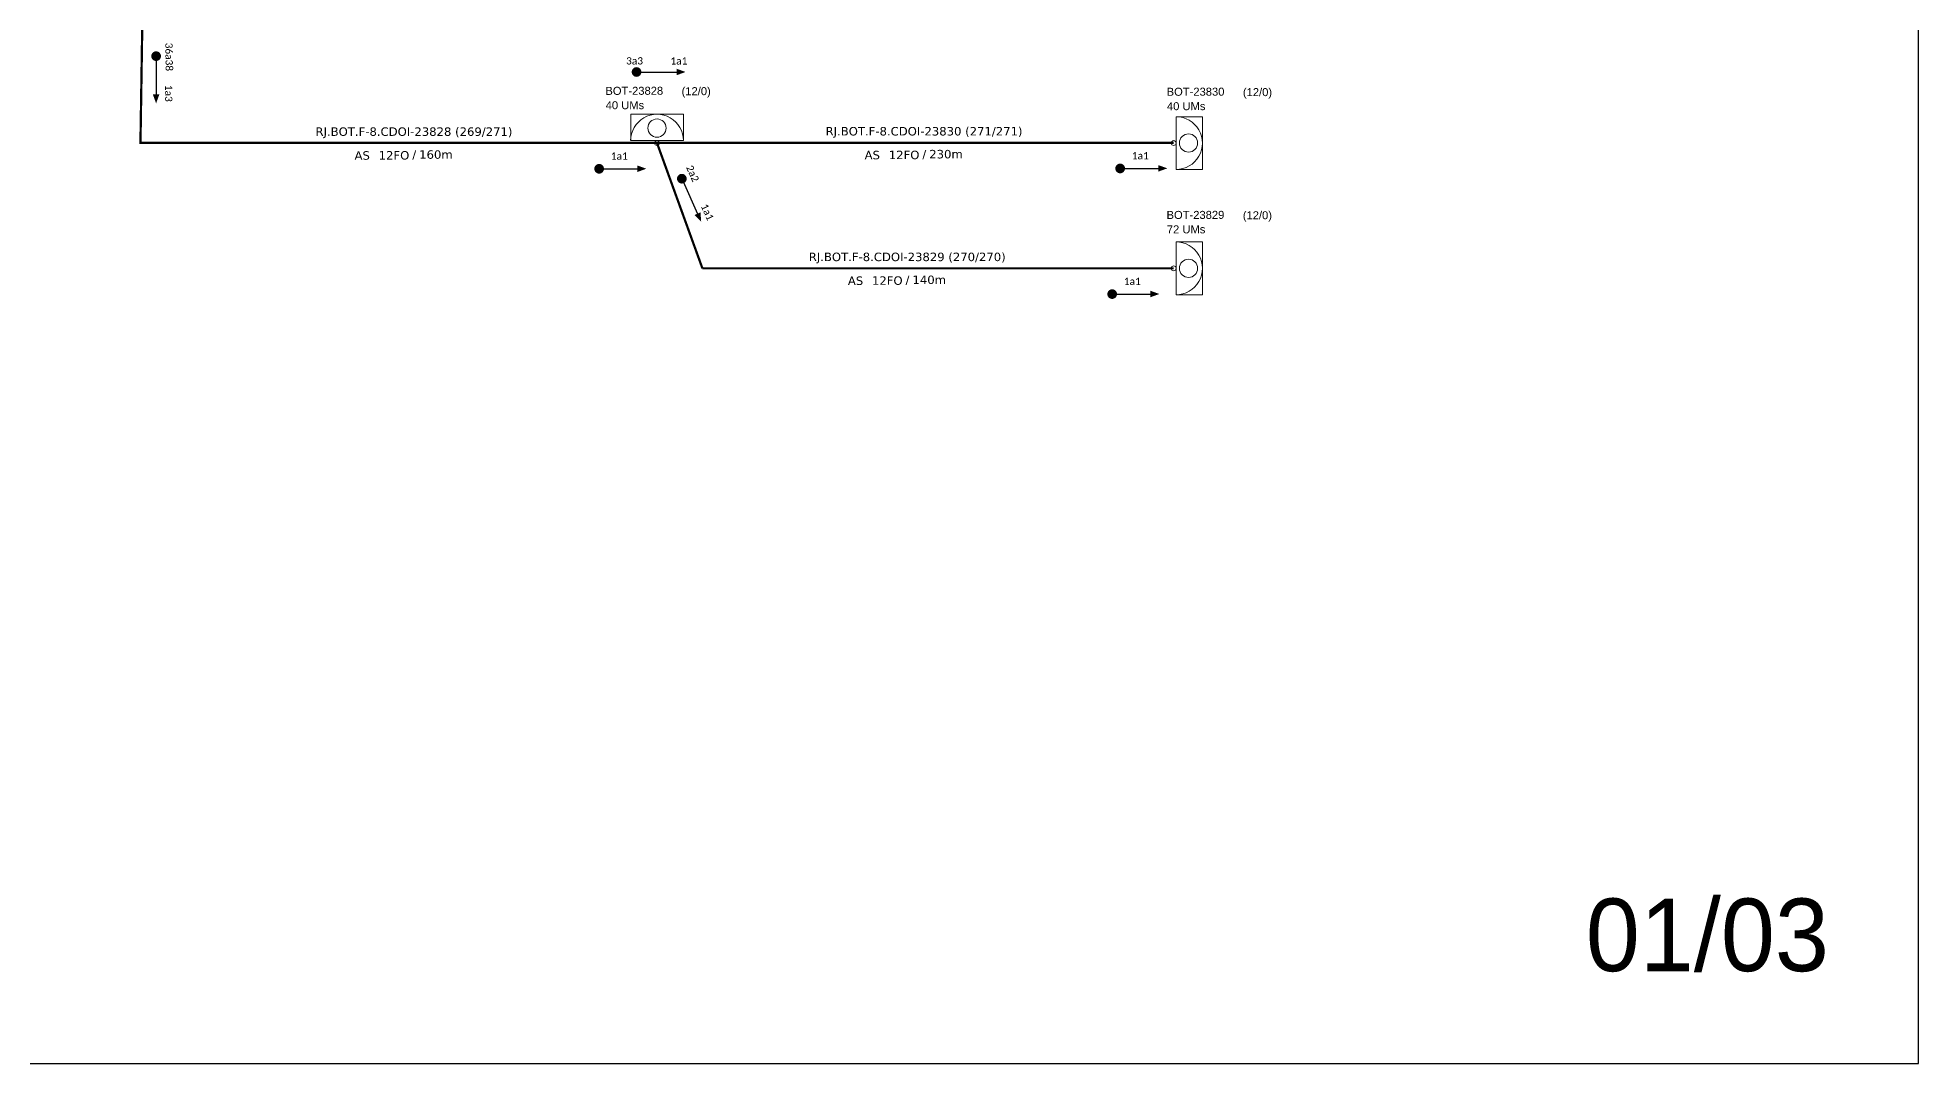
# Model space of a CAD drawing. Header units: inches. Extents: x 38 to 2658, y 14 to 608.
# Drawn here: x 488.1 to 876.5, y 14.3 to 226 of the extents above; entities that cross this region are included whole.
import ezdxf
from ezdxf.enums import TextEntityAlignment as Align

# ---------------------------------------------------------------- set-up
doc = ezdxf.new("R2010")
doc.units = ezdxf.units.IN
doc.header["$MEASUREMENT"] = 0
doc.layers.add("20.0-LEGENDA DOS CDO'S", color=1, linetype='Continuous', lineweight=0)
doc.layers.add('40.1-ETIQUETAS', color=1, linetype='Continuous', lineweight=20)
for name, color, linetype in [('30.4-Selo', 7, 'Continuous'), ('CAP a instalar', 1, 'Continuous'), ('SETA', 7, 'Continuous')]:
    doc.layers.add(name, color=color, linetype=linetype)
doc.styles.add('ARIAL', font='arial.ttf')
doc.styles.add('siredit', font='verdana.ttf')
doc.linetypes.add('FENCELINE1', pattern='A,0.25,-0.1,[133,ltypeshp.shx,S=0.1,R=0,X=-0.1,Y=0],-0.1,1', length=1.45)

# ---------------------------------------------------------------- blocks, each defined once
blk = doc.blocks.new('CDOE-TEXTO PADRÃO')
at = {"layer": "20.0-LEGENDA DOS CDO'S", "color": 0, "style": 'ARIAL'}
for tag, p in [('CDO_N', (0.49, 7.39)), ('CORDOALHA', (0.5, 4.33)), ('SAP', (0.51, 1.67)), ('SPLITER_1', (0.59, -0.91)), ('SPLITER_2', (0.6, -3.55)), ('(XX-XX_F)S', (0.54, -8.29)), ('(XX-XX_L)S', (0.55, -10.83)), ('UMS', (0.55, -13.15))]:
    blk.add_attdef(tag, p, '', height=1.7, rotation=0.118, dxfattribs=at)
blk.add_attdef('FIBRAS_UTILIZADAS', text='', height=1.7, rotation=0.118, dxfattribs=at).set_placement((19.77, 7.43), align=Align.CENTER)
blk = doc.blocks.new('ETIQUETA_RS5F')
at = {"layer": '40.1-ETIQUETAS', "color": 0, "style": 'siredit'}
blk.add_text('/', height=1.5, dxfattribs=at).set_placement((1.58, -1.95), align=Align.MIDDLE_RIGHT)
for tag, p in [('ETIQUETA_R_PRIMARIA', (1.21, 4.1)), ('ETIQUETA_R_SECUNDARIA', (1.21, 2.1)), ('F_ATIVAS/F_MORTAS', (1.14, -4.24))]:
    blk.add_attdef(tag, text='', height=1.5, dxfattribs=at).set_placement(p, align=Align.MIDDLE_CENTER)
for tag, p in [('TIPO_CABO', (-6.58, -2.12)), ('CAP_CABO', (0.4, -2.09))]:
    blk.add_attdef(tag, text='', height=1.5, dxfattribs=at).set_placement(p, align=Align.MIDDLE_RIGHT)
blk.add_attdef('METROS', text='', height=1.5, dxfattribs=at).set_placement((2.14, -1.95), align=Align.MIDDLE_LEFT)
for tag, p in [('FUSÃO_1', (0.85, -8.39)), ('FUSÃO_2', (0.85, -10.6)), ('FUSÃO_3', (0.85, -12.93)), ('FUSÃO_4', (0.85, -15.14)), ('FUSÃO_5', (0.85, -17.16))]:
    blk.add_attdef(tag, text='', height=1.5, dxfattribs=at).set_placement(p, align=Align.CENTER)

msp = doc.modelspace()

# ---------------------------------------------------------------- linework, layer by layer
msp.add_lwpolyline([(37.9, 14.26), (876.47, 14.26), (876.47, 608.26), (37.9, 608.26), (37.9, 14.26)])
at = {"const_width": 1}
for points in [[(512.59, 222.7, 1), (512.59, 221.7, 1)], [(611.29, 218.93, 1), (612.29, 218.93, 1)], [(603.57, 198.95, 1), (604.57, 198.95, 1)], [(711.15, 199.02, 1), (712.15, 199.02, 1)]]:
    msp.add_lwpolyline(points, format="xyb", close=True, dxfattribs=at)
at = {"color": 7, "const_width": 1}
for points in [[(620.94, 197.36, 1), (621.35, 196.45, 1)], [(709.5, 173.08, 1), (710.5, 173.08, 1)]]:
    msp.add_lwpolyline(points, format="xyb", close=True, dxfattribs=at)
at = {"layer": '40.1-ETIQUETAS', "color": 5}
msp.add_lwpolyline([(610.58, 204.76), (610.58, 210.21), (621.48, 210.21), (621.48, 204.76)], close=True, dxfattribs=at)
at = {"layer": '40.1-ETIQUETAS', "color": 1}
msp.add_lwpolyline([(723.19, 209.7), (728.64, 209.7), (728.64, 198.8), (723.19, 198.8)], close=True, dxfattribs=at)
at = {"layer": '40.1-ETIQUETAS', "color": 7}
msp.add_lwpolyline([(723.19, 183.84), (728.64, 183.84), (728.64, 172.94), (723.19, 172.94)], close=True, dxfattribs=at)
at = {"layer": '40.1-ETIQUETAS', "color": 5}
for centre, major_axis, start_param, end_param in [((616.02, 204.76), (-3.85, -3.85), 2.356194, 5.497787), ((616.02, 207.35), (-1.33, 1.33), 3.926991, 10.210176), ((616.02, 204.26), (-0.356, -0.356), 2.356194490191767, 8.639379797371353)]:
    msp.add_ellipse(centre, major_axis=major_axis, ratio=1, start_param=start_param, end_param=end_param, dxfattribs=at)
at = {"layer": '40.1-ETIQUETAS', "color": 1}
for centre, major_axis, start_param, end_param in [((723.19, 204.26), (-3.85, 3.85), 2.356194, 5.497787), ((725.77, 204.26), (1.33, 1.33), 3.926991, 10.210176), ((722.69, 204.26), (-0.356, 0.356), 2.356194490191767, 8.639379797371353)]:
    msp.add_ellipse(centre, major_axis=major_axis, ratio=1, start_param=start_param, end_param=end_param, dxfattribs=at)
at = {"layer": '40.1-ETIQUETAS', "color": 7}
for centre, major_axis, start_param, end_param in [((723.19, 178.4), (-3.85, 3.85), 2.356194, 5.497787), ((722.69, 178.4), (-0.356, 0.356), 2.356194490191767, 8.639379797371353), ((725.77, 178.4), (1.33, 1.33), 3.926991, 10.210176)]:
    msp.add_ellipse(centre, major_axis=major_axis, ratio=1, start_param=start_param, end_param=end_param, dxfattribs=at)
at = {"layer": 'CAP a instalar', "color": 7, "linetype": 'FENCELINE1', "ltscale": 7, "const_width": 0.467}
for points in [[(512.82, 428.57), (509.36, 204.3), (616.02, 204.3)], [(616.02, 204.26), (625.39, 178.4)], [(625.39, 178.4), (722.73, 178.4)]]:
    msp.add_lwpolyline(points, dxfattribs=at)
at = {"layer": 'CAP a instalar', "color": 1, "linetype": 'FENCELINE1', "ltscale": 7, "const_width": 0.467}
msp.add_lwpolyline([(616.02, 204.3), (722.69, 204.3)], dxfattribs=at)
at = {"layer": 'SETA'}
for points in [[(512.59, 222.2), (512.58, 213.6)], [(612.17, 218.92), (620.76, 218.92)], [(604.07, 198.95), (612.67, 198.95)], [(711.65, 199.02), (720.24, 199.02)]]:
    msp.add_lwpolyline(points, dxfattribs=at)
at = {"layer": 'SETA', "color": 7}
for points in [[(621.14, 196.91), (624.66, 189.06)], [(710, 173.08), (718.6, 173.08)]]:
    msp.add_lwpolyline(points, dxfattribs=at)
at = {"layer": 'SETA'}
for points in [[(620.07, 219.6), (621.91, 218.93), (620.07, 218.27)], [(513.26, 214.29), (512.59, 212.46), (511.92, 214.29)], [(611.98, 199.63), (613.81, 198.96), (611.98, 198.29)], [(719.55, 199.7), (721.39, 199.04), (719.55, 198.37)]]:
    msp.add_solid(points, dxfattribs=at)
at = {"layer": 'SETA', "color": 7}
for points in [[(624.99, 189.97), (625.14, 188.02), (623.78, 189.42)], [(717.91, 173.76), (719.74, 173.1), (717.91, 172.43)]]:
    msp.add_solid(points, dxfattribs=at)

# ---------------------------------------------------------------- block references
at = {"layer": '40.1-ETIQUETAS', "color": 5}
ref = msp.add_blockref('CDOE-TEXTO PADRÃO', (612.45, 203.15), dxfattribs=dict(at, xscale=0.972000002861023, yscale=0.972000002861023, zscale=0.9720000028610228))
ref.add_attrib('CDO_N', 'BOT-23828', (605.36, 214.21), dxfattribs={"layer": "20.0-LEGENDA DOS CDO'S", "color": 0, "height": 1.652, "rotation": 0.118, "style": 'ARIAL'})
ref.add_attrib('CORDOALHA', '40 UMs', (605.42, 211.24), dxfattribs={"layer": "20.0-LEGENDA DOS CDO'S", "color": 0, "height": 1.652, "rotation": 0.118, "style": 'ARIAL'})
ref.add_attrib('FIBRAS_UTILIZADAS', '          (12/0)', dxfattribs={"layer": "20.0-LEGENDA DOS CDO'S", "color": 0, "height": 1.6523, "rotation": 0.118, "style": 'ARIAL'}).set_placement((620.9, 214.14), align=Align.CENTER)
at = {"layer": '40.1-ETIQUETAS', "color": 1}
ref = msp.add_blockref('CDOE-TEXTO PADRÃO', (728.34, 202.95), dxfattribs=dict(at, xscale=0.972000002861023, yscale=0.972000002861023, zscale=0.9720000028610228))
ref.add_attrib('CDO_N', 'BOT-23830', (721.25, 214.02), dxfattribs={"layer": "20.0-LEGENDA DOS CDO'S", "color": 0, "height": 1.652, "rotation": 0.118, "style": 'ARIAL'})
ref.add_attrib('CORDOALHA', '40 UMs', (721.31, 211.04), dxfattribs={"layer": "20.0-LEGENDA DOS CDO'S", "color": 0, "height": 1.652, "rotation": 0.118, "style": 'ARIAL'})
ref.add_attrib('FIBRAS_UTILIZADAS', '          (12/0)', dxfattribs={"layer": "20.0-LEGENDA DOS CDO'S", "color": 0, "height": 1.6523, "rotation": 0.118, "style": 'ARIAL'}).set_placement((736.8, 213.94), align=Align.CENTER)
at = {"layer": '40.1-ETIQUETAS', "color": 7}
ref = msp.add_blockref('ETIQUETA_RS5F', (564.45, 204.17), dxfattribs=dict(at, xscale=1.166399984969757, yscale=1.166399985551834, zscale=1.16639998499977))
ref.add_attrib('ETIQUETA_R_SECUNDARIA', 'RJ.BOT.F-8.CDOI-23828 (269/271)', dxfattribs={"layer": '30.4-Selo', "color": 0, "height": 1.7496, "style": 'siredit'}).set_placement((565.83, 206.62), align=Align.MIDDLE_CENTER)
ref.add_attrib('TIPO_CABO', 'AS', dxfattribs={"color": 0, "height": 1.75, "style": 'siredit'}).set_placement((556.73, 201.7), align=Align.MIDDLE_RIGHT)
ref.add_attrib('CAP_CABO', '12FO', dxfattribs={"color": 0, "height": 1.75, "style": 'siredit'}).set_placement((564.87, 201.73), align=Align.MIDDLE_RIGHT)
ref.add_attrib('METROS', '160m', dxfattribs={"color": 0, "height": 1.75, "style": 'siredit'}).set_placement((566.91, 201.89), align=Align.MIDDLE_LEFT)
at = {"layer": '40.1-ETIQUETAS'}
ref = msp.add_blockref('ETIQUETA_RS5F', (669.77, 204.25), dxfattribs=dict(at, xscale=1.166399984969757, yscale=1.166399985551834, zscale=1.16639998499977))
ref.add_attrib('ETIQUETA_R_SECUNDARIA', 'RJ.BOT.F-8.CDOI-23830 (271/271)', dxfattribs={"layer": '30.4-Selo', "color": 0, "height": 1.7496, "style": 'siredit'}).set_placement((671.15, 206.7), align=Align.MIDDLE_CENTER)
ref.add_attrib('TIPO_CABO', 'AS', dxfattribs={"color": 0, "height": 1.75, "style": 'siredit'}).set_placement((662.05, 201.78), align=Align.MIDDLE_RIGHT)
ref.add_attrib('CAP_CABO', '12FO', dxfattribs={"color": 0, "height": 1.75, "style": 'siredit'}).set_placement((670.2, 201.81), align=Align.MIDDLE_RIGHT)
ref.add_attrib('METROS', '230m', dxfattribs={"color": 0, "height": 1.75, "style": 'siredit'}).set_placement((672.23, 201.97), align=Align.MIDDLE_LEFT)
at = {"layer": '40.1-ETIQUETAS', "color": 7}
ref = msp.add_blockref('CDOE-TEXTO PADRÃO', (728.32, 177.53), dxfattribs=dict(at, xscale=0.972000002861023, yscale=0.972000002861023, zscale=0.9720000028610228))
ref.add_attrib('CDO_N', 'BOT-23829', (721.23, 188.59), dxfattribs={"layer": "20.0-LEGENDA DOS CDO'S", "color": 0, "height": 1.652, "rotation": 0.118, "style": 'ARIAL'})
ref.add_attrib('CORDOALHA', '72 UMs', (721.29, 185.61), dxfattribs={"layer": "20.0-LEGENDA DOS CDO'S", "color": 0, "height": 1.652, "rotation": 0.118, "style": 'ARIAL'})
ref.add_attrib('FIBRAS_UTILIZADAS', '          (12/0)', dxfattribs={"layer": "20.0-LEGENDA DOS CDO'S", "color": 0, "height": 1.6523, "rotation": 0.118, "style": 'ARIAL'}).set_placement((736.78, 188.52), align=Align.CENTER)
ref = msp.add_blockref('ETIQUETA_RS5F', (666.3, 178.31), dxfattribs=dict(at, xscale=1.166399984969757, yscale=1.166399985551834, zscale=1.16639998499977))
ref.add_attrib('ETIQUETA_R_SECUNDARIA', 'RJ.BOT.F-8.CDOI-23829 (270/270)', dxfattribs={"layer": '30.4-Selo', "color": 0, "height": 1.7496, "style": 'siredit'}).set_placement((667.68, 180.76), align=Align.MIDDLE_CENTER)
ref.add_attrib('TIPO_CABO', 'AS', dxfattribs={"color": 0, "height": 1.75, "style": 'siredit'}).set_placement((658.59, 175.84), align=Align.MIDDLE_RIGHT)
ref.add_attrib('CAP_CABO', '12FO', dxfattribs={"color": 0, "height": 1.75, "style": 'siredit'}).set_placement((666.73, 175.87), align=Align.MIDDLE_RIGHT)
ref.add_attrib('METROS', '140m', dxfattribs={"color": 0, "height": 1.75, "style": 'siredit'}).set_placement((668.77, 176.03), align=Align.MIDDLE_LEFT)

# ---------------------------------------------------------------- texts
at = {"char_height": 1.5, "width": 25.3588, "attachment_point": 5}
for s, insert, rotation in [('{\\fCalibri|b0|i0|c0|p34;\\C7;36a38}', (515.27, 222.05), 270.6666), ('{\\fCalibri|b0|i0|c0|p34;\\C7;1a3}', (515.2, 214.52), 269.9383)]:
    msp.add_mtext(s, dxfattribs=dict(at, insert=insert, rotation=rotation))
for s, insert in [('{\\fCalibri|b0|i0|c0|p34;\\C7;3a3}', (611.38, 221.22)), ('\\C7;\\fCalibri|b0|i0|c0|p34;1a1', (620.54, 221.22)), ('{\\fCalibri|b0|i0|c0|p34;\\C7;1a1}', (608.23, 201.57)), ('{\\fCalibri|b0|i0|c0|p34;\\C7;1a1}', (715.81, 201.65))]:
    msp.add_mtext(s, dxfattribs=dict(at, insert=insert))
at = {"color": 7, "char_height": 1.5, "width": 25.3588, "attachment_point": 5, "rotation": 294.1344}
for s, insert in [('{\\fCalibri|b0|i0|c0|p34;\\C7;2a2}', (623.37, 197.96)), ('\\pxt8;{\\fCalibri|b0|i0|c0|p34;\\C7;1a1}', (626.41, 190))]:
    msp.add_mtext(s, dxfattribs=dict(at, insert=insert))
at = {"color": 7, "insert": (714.16, 175.71), "char_height": 1.5, "width": 25.3588, "attachment_point": 5}
msp.add_mtext('{\\fCalibri|b0|i0|c0|p34;\\C7;1a1}', dxfattribs=at)
at = {"color": 0, "ltscale": 2, "insert": (807.8, 48.29), "char_height": 15, "width": 211.8067, "attachment_point": 1}
msp.add_mtext('01/03', dxfattribs=at)

doc.saveas('drawing.dxf')
